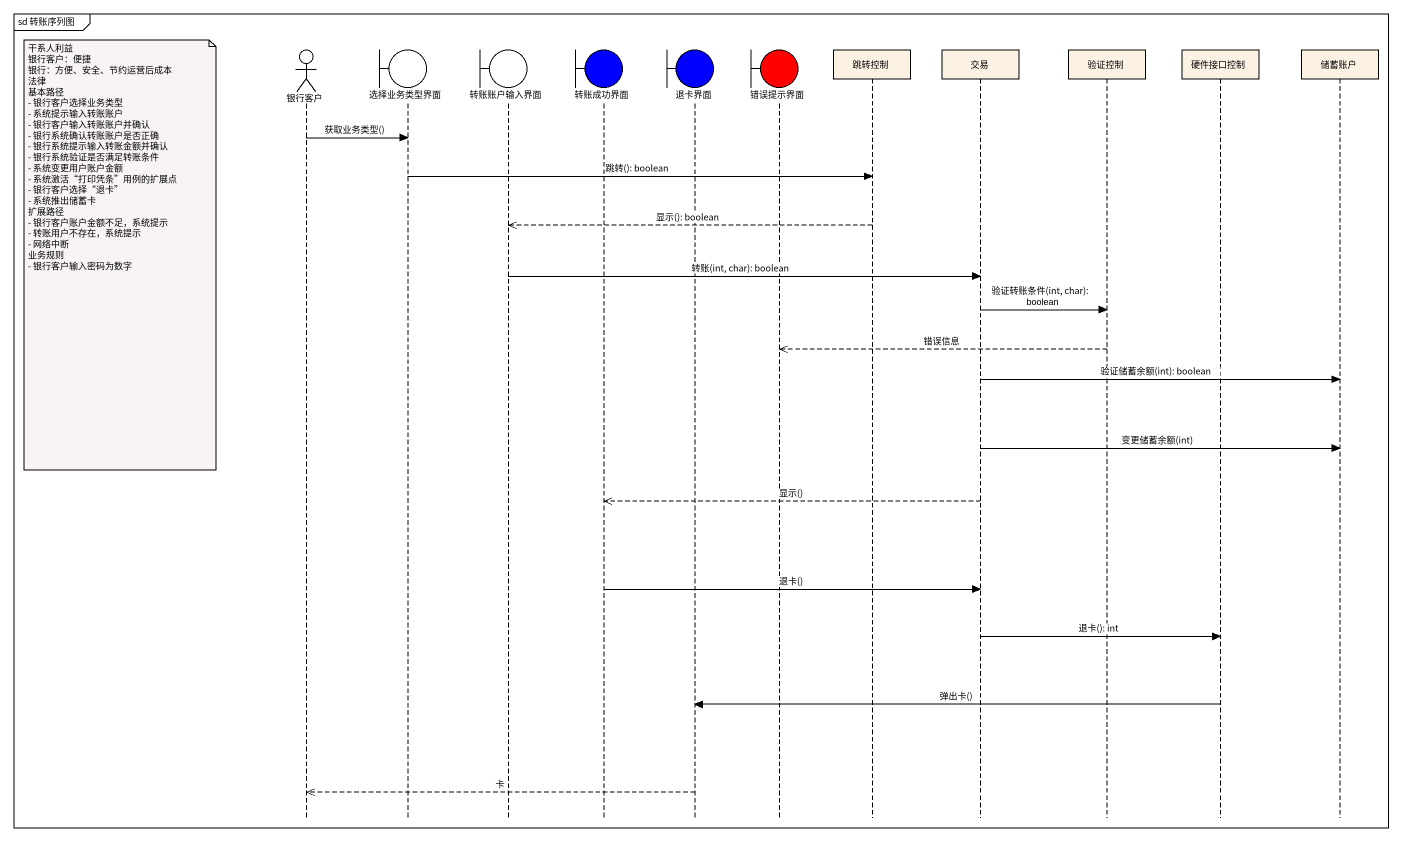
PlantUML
@startuml
mainframe sd 转账序列图
hide footbox
actor 银行客户
boundary 选择业务类型界面
boundary 转账账户输入界面
boundary 转账成功界面 #0000FF
boundary 退卡界面 #0000FF
boundary 错误提示界面 #FF0000
participant 跳转控制
participant 交易
participant 验证控制
participant 硬件接口控制
participant 储蓄账户

银行客户 -> 选择业务类型界面 : 获取业务类型()
选择业务类型界面 -> 跳转控制 : 跳转(): boolean
跳转控制 -->> 转账账户输入界面 : 显示(): boolean
note left of 银行客户
  干系人利益
  银行客户：便捷
  银行：方便、安全、节约运营后成本
  法律
  基本路径
  - 银行客户选择业务类型
  - 系统提示输入转账账户
  - 银行客户输入转账账户并确认
  - 银行系统确认转账账户是否正确
  - 银行系统提示输入转账金额并确认
  - 银行系统验证是否满足转账条件
  - 系统变更用户账户金额
  - 系统激活“打印凭条”用例的扩展点
  - 银行客户选择“退卡”
  - 系统推出储蓄卡
  扩展路径
  - 银行客户账户金额不足，系统提示
  - 转账用户不存在，系统提示
  - 网络中断
  业务规则
  - 银行客户输入密码为数字
end note
转账账户输入界面 -> 交易 : 转账(int, char): boolean
交易 -> 验证控制 : 验证转账条件(int, char): boolean
验证控制 -->> 错误提示界面 : 错误信息
交易 -> 储蓄账户 : 验证储蓄余额(int): boolean
交易 -> 储蓄账户 : 变更储蓄余额(int)
交易 -->> 转账成功界面 : 显示()
转账成功界面 -> 交易 : 退卡()
交易 -> 硬件接口控制 : 退卡(): int
硬件接口控制 -> 退卡界面 : 弹出卡()
退卡界面 -->> 银行客户 : 卡
@enduml
